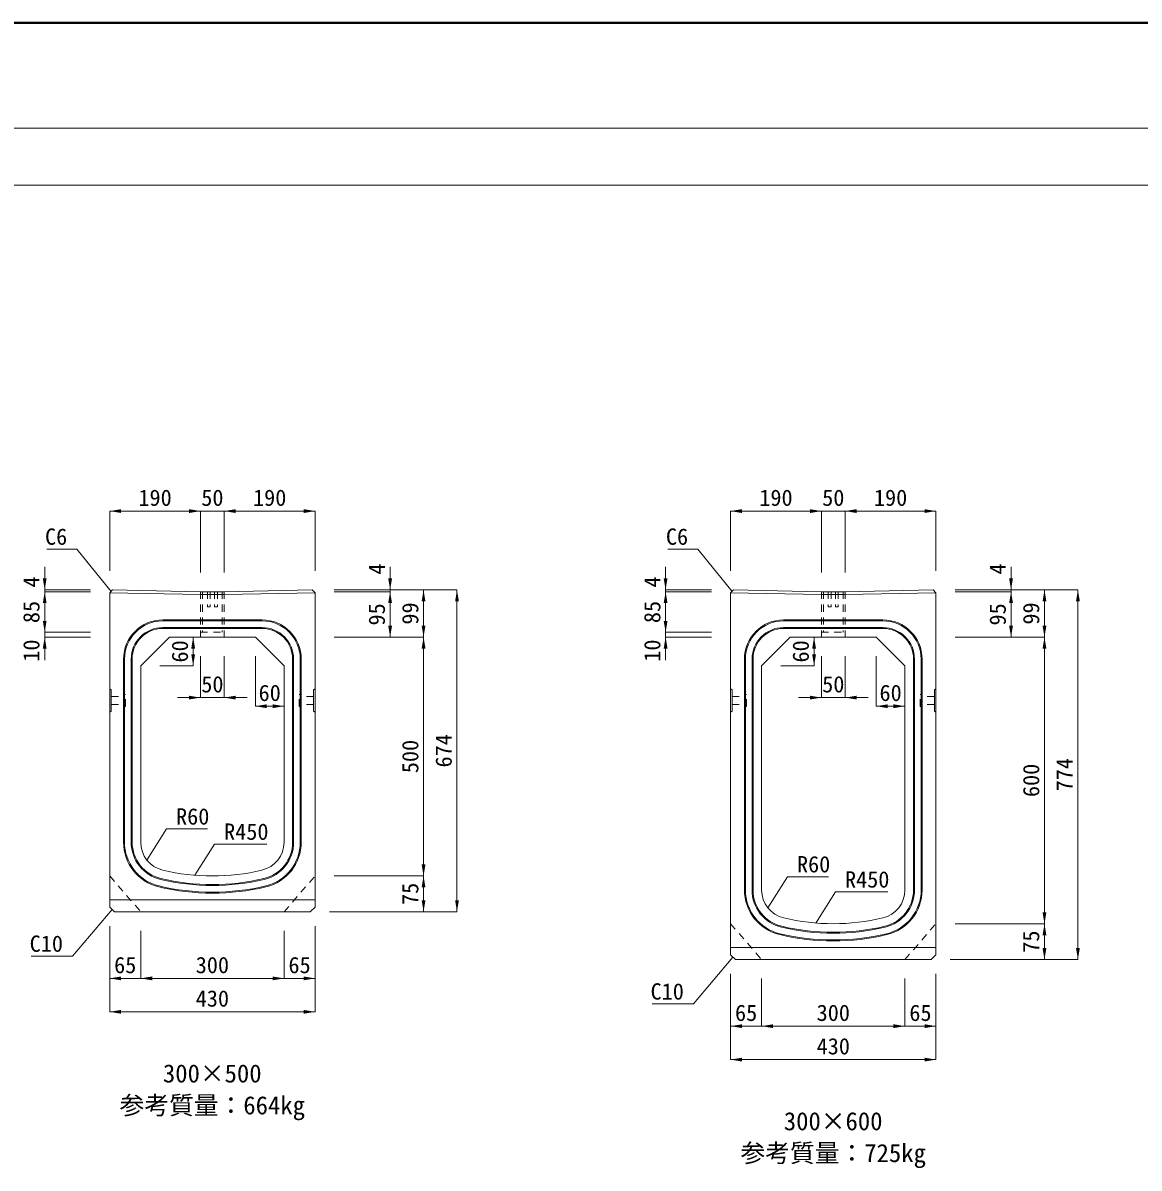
# Model space of a CAD drawing. Units: millimetres at full size, sheet at 1:20. Extents: x -285 to 21875, y 5903 to 11843.
# Drawn here: x 17201 to 19538, y 9246 to 11643 of the extents above; entities that cross this region are included whole.
import ezdxf
from ezdxf.enums import TextEntityAlignment as Align

# ---------------------------------------------------------------- set-up
doc = ezdxf.new("R2010")
doc.units = ezdxf.units.MM
doc.header["$LTSCALE"] = 20
doc.linetypes.add('USER2', pattern=[1.35, 0.75, -0.6])
for name, color, linetype, lineweight in [('インサート', 3, 'USER2', 5), ('グレーチング', 7, 'Continuous', 13), ('図枠', 7, 'Continuous', 5), ('寸法線', 7, 'Continuous', 13), ('引出線', 4, 'Continuous', 13), ('本体', 2, 'Continuous', 13), ('目地', 132, 'Continuous', 5)]:
    doc.layers.add(name, color=color, linetype=linetype, lineweight=lineweight)
doc.layers.add('文字', color=7, linetype='Continuous')
doc.styles.add('ＭＳ ゴシック', font='')
doc.styles.get('ＭＳ ゴシック').set_extended_font_data('MS Gothic')

# ---------------------------------------------------------------- blocks, each defined once
blk = doc.blocks.new('filled_arrow')
at = {"color": 0, "linetype": 'Continuous', "lineweight": -2}
blk.add_solid([(7.5, 1.25), (0, 0), (7.5, -1.25)], dxfattribs=at)
blk = doc.blocks.new('open_arrow')
at = {"color": 0, "linetype": 'Continuous', "lineweight": -2}
blk.add_lwpolyline([(7.5, 1.25), (0, 0), (7.5, -1.25)], dxfattribs=at)

msp = doc.modelspace()

# ---------------------------------------------------------------- linework, layer by layer
at = {"layer": 'インサート'}
for p, q in [((17415.86, 10237.3), (17412.86, 10237.3)), ((17412.86, 10237.3), (17412.86, 10212.3)), ((17415.86, 10212.3), (17415.86, 10237.3)), ((17779.46, 10237.3), (17782.46, 10237.3)), ((17779.46, 10212.3), (17779.46, 10237.3)), ((17782.46, 10237.3), (17782.46, 10212.3)), ((18715.86, 10237.3), (18712.86, 10237.3)), ((18712.86, 10237.3), (18712.86, 10212.3)), ((18715.86, 10212.3), (18715.86, 10237.3)), ((19079.46, 10237.3), (19082.46, 10237.3)), ((19079.46, 10212.3), (19079.46, 10237.3)), ((19082.46, 10237.3), (19082.46, 10212.3)), ((17385.86, 10233.3), (17412.86, 10233.3)), ((17385.86, 10233.3), (17385.86, 10216.3)), ((17385.86, 10216.3), (17412.86, 10216.3)), ((17412.86, 10212.3), (17415.86, 10212.3)), ((17782.46, 10212.3), (17779.46, 10212.3)), ((17809.46, 10233.3), (17782.46, 10233.3)), ((17809.46, 10216.3), (17782.46, 10216.3)), ((17809.46, 10233.3), (17809.46, 10216.3)), ((18685.86, 10233.3), (18712.86, 10233.3)), ((18685.86, 10233.3), (18685.86, 10216.3)), ((18685.86, 10216.3), (18712.86, 10216.3)), ((18712.86, 10212.3), (18715.86, 10212.3)), ((19082.46, 10212.3), (19079.46, 10212.3)), ((19109.46, 10233.3), (19082.46, 10233.3)), ((19109.46, 10216.3), (19082.46, 10216.3)), ((19109.46, 10233.3), (19109.46, 10216.3))]:
    msp.add_line(p, q, dxfattribs=at)
at = {"layer": 'グレーチング', "linetype": 'USER2'}
for p, q in [((17572.66, 10452.5), (17622.66, 10452.5)), ((17577.16, 10452.5), (17577.16, 10367.5)), ((17587.16, 10452.5), (17587.16, 10420.5)), ((17593.16, 10452.5), (17593.16, 10420.5)), ((17602.16, 10452.5), (17602.16, 10420.5)), ((17608.16, 10452.5), (17608.16, 10420.5)), ((17618.16, 10452.5), (17618.16, 10367.5)), ((18872.66, 10452.5), (18922.66, 10452.5)), ((18877.16, 10452.5), (18877.16, 10367.5)), ((18887.16, 10452.5), (18887.16, 10420.5)), ((18893.16, 10452.5), (18893.16, 10420.5)), ((18902.16, 10452.5), (18902.16, 10420.5)), ((18908.16, 10452.5), (18908.16, 10420.5)), ((18918.16, 10452.5), (18918.16, 10367.5)), ((17587.16, 10420.5), (17593.16, 10420.5)), ((17602.16, 10420.5), (17608.16, 10420.5)), ((18887.16, 10420.5), (18893.16, 10420.5)), ((18902.16, 10420.5), (18908.16, 10420.5)), ((17572.66, 10367.5), (17622.66, 10367.5)), ((18872.66, 10367.5), (18922.66, 10367.5))]:
    msp.add_line(p, q, dxfattribs=at)
at = {"layer": '図枠', "lineweight": 40}
msp.add_line((13874.97, 11643.12), (21674.97, 11643.12), dxfattribs=at)
at = {"layer": '図枠', "lineweight": 13}
for p, q in [((14174.97, 11423.12), (21374.97, 11423.12)), ((14174.97, 11303.12), (21374.97, 11303.12))]:
    msp.add_line(p, q, dxfattribs=at)
at = {"layer": '寸法線'}
for p, q in [((17382.66, 10621.24), (17572.66, 10621.24)), ((17382.66, 10496.3), (17382.66, 10621.24)), ((17670.66, 10621.24), (17524.66, 10621.24)), ((17572.66, 10492.5), (17572.66, 10621.24)), ((17572.66, 10492.5), (17572.66, 10621.24)), ((17622.66, 10492.5), (17622.66, 10621.24)), ((17622.66, 10621.24), (17812.66, 10621.24)), ((17622.66, 10492.5), (17622.66, 10621.24)), ((17812.66, 10496.3), (17812.66, 10621.24)), ((18682.66, 10621.24), (18872.66, 10621.24)), ((18682.66, 10496.3), (18682.66, 10621.24)), ((18970.66, 10621.24), (18824.66, 10621.24)), ((18872.66, 10492.5), (18872.66, 10621.24)), ((18872.66, 10492.5), (18872.66, 10621.24)), ((18922.66, 10492.5), (18922.66, 10621.24)), ((18922.66, 10621.24), (19112.66, 10621.24)), ((18922.66, 10492.5), (18922.66, 10621.24)), ((19112.66, 10496.3), (19112.66, 10621.24)), ((17246.58, 10404.5), (17246.58, 10504.3)), ((17969.82, 10404.5), (17969.82, 10504.3)), ((18546.58, 10404.5), (18546.58, 10504.3)), ((19269.82, 10404.5), (19269.82, 10504.3)), ((17342.66, 10456.3), (17246.58, 10456.3)), ((17246.58, 10452.5), (17246.58, 10367.5)), ((17342.66, 10452.5), (17246.58, 10452.5)), ((17342.66, 10452.5), (17246.58, 10452.5)), ((17852.66, 10456.3), (17969.82, 10456.3)), ((17852.66, 10456.3), (18039.82, 10456.3)), ((17852.66, 10456.3), (18109.82, 10456.3)), ((17852.66, 10452.5), (17969.82, 10452.5)), ((17852.66, 10452.5), (17969.82, 10452.5)), ((17969.82, 10357.5), (17969.82, 10452.5)), ((18039.82, 10357.5), (18039.82, 10456.3)), ((18109.82, 9782.5), (18109.82, 10456.3)), ((18642.66, 10456.3), (18546.58, 10456.3)), ((18546.58, 10452.5), (18546.58, 10367.5)), ((18642.66, 10452.5), (18546.58, 10452.5)), ((18642.66, 10452.5), (18546.58, 10452.5)), ((19152.66, 10456.3), (19269.82, 10456.3)), ((19152.66, 10456.3), (19339.82, 10456.3)), ((19152.66, 10456.3), (19409.82, 10456.3)), ((19152.66, 10452.5), (19269.82, 10452.5)), ((19152.66, 10452.5), (19269.82, 10452.5)), ((19269.82, 10357.5), (19269.82, 10452.5)), ((19339.82, 10357.5), (19339.82, 10456.3)), ((19409.82, 9682.5), (19409.82, 10456.3)), ((17246.58, 10415.5), (17246.58, 10309.5)), ((18546.58, 10415.5), (18546.58, 10309.5)), ((17342.66, 10367.5), (17246.58, 10367.5)), ((17342.66, 10367.5), (17246.58, 10367.5)), ((17342.66, 10357.5), (17246.58, 10357.5)), ((17557.46, 10357.5), (17557.46, 10297.5)), ((17852.66, 10357.5), (18039.82, 10357.5)), ((17852.66, 10357.5), (18039.82, 10357.5)), ((17852.66, 10357.5), (17969.82, 10357.5)), ((18039.82, 9857.5), (18039.82, 10357.5)), ((18642.66, 10367.5), (18546.58, 10367.5)), ((18642.66, 10367.5), (18546.58, 10367.5)), ((18642.66, 10357.5), (18546.58, 10357.5)), ((18857.46, 10357.5), (18857.46, 10297.5)), ((19152.66, 10357.5), (19339.82, 10357.5)), ((19152.66, 10357.5), (19339.82, 10357.5)), ((19152.66, 10357.5), (19269.82, 10357.5)), ((19339.82, 9757.5), (19339.82, 10357.5)), ((17572.66, 10317.5), (17572.66, 10230.79)), ((17622.66, 10317.5), (17622.66, 10230.79)), ((17687.66, 10317.5), (17687.66, 10212.76)), ((18872.66, 10317.5), (18872.66, 10230.79)), ((18922.66, 10317.5), (18922.66, 10230.79)), ((18987.66, 10317.5), (18987.66, 10212.76)), ((17487.66, 10297.5), (17557.46, 10297.5)), ((18787.66, 10297.5), (18857.46, 10297.5)), ((17524.66, 10230.79), (17670.66, 10230.79)), ((17687.66, 10212.76), (17747.66, 10212.76)), ((18824.66, 10230.79), (18970.66, 10230.79)), ((18987.66, 10212.76), (19047.66, 10212.76)), ((17852.66, 9857.5), (18039.82, 9857.5)), ((17852.66, 9857.5), (18039.82, 9857.5)), ((18039.82, 9782.5), (18039.82, 9857.5)), ((17842.66, 9782.5), (18039.82, 9782.5)), ((17842.66, 9782.5), (18109.82, 9782.5)), ((19152.66, 9757.5), (19339.82, 9757.5)), ((19152.66, 9757.5), (19339.82, 9757.5)), ((19339.82, 9682.5), (19339.82, 9757.5)), ((17382.66, 9752.5), (17382.66, 9643.04)), ((17382.66, 9752.5), (17382.66, 9573.04)), ((17447.66, 9742.5), (17447.66, 9643.04)), ((17447.66, 9742.5), (17447.66, 9643.04)), ((17747.66, 9742.5), (17747.66, 9643.04)), ((17747.66, 9742.5), (17747.66, 9643.04)), ((17812.66, 9752.5), (17812.66, 9643.04)), ((17812.66, 9752.5), (17812.66, 9573.04)), ((19142.66, 9682.5), (19339.82, 9682.5)), ((19142.66, 9682.5), (19409.82, 9682.5)), ((17382.66, 9643.04), (17495.66, 9643.04)), ((17447.66, 9643.04), (17747.66, 9643.04)), ((17699.66, 9643.04), (17812.66, 9643.04)), ((18682.66, 9652.5), (18682.66, 9543.04)), ((18682.66, 9652.5), (18682.66, 9473.04)), ((18747.66, 9642.5), (18747.66, 9543.04)), ((18747.66, 9642.5), (18747.66, 9543.04)), ((19047.66, 9642.5), (19047.66, 9543.04)), ((19047.66, 9642.5), (19047.66, 9543.04)), ((19112.66, 9652.5), (19112.66, 9543.04)), ((19112.66, 9652.5), (19112.66, 9473.04)), ((17382.66, 9573.04), (17812.66, 9573.04)), ((18682.66, 9543.04), (18795.66, 9543.04)), ((18747.66, 9543.04), (19047.66, 9543.04)), ((18999.66, 9543.04), (19112.66, 9543.04)), ((18682.66, 9473.04), (19112.66, 9473.04))]:
    msp.add_line(p, q, dxfattribs=at)
at = {"layer": '引出線'}
for points in [[(17385.66, 10453.24), (17313.78, 10541.69), (17251.39, 10541.69)], [(18685.66, 10453.24), (18613.78, 10541.69), (18551.39, 10541.69)], [(17460.6, 9890.82), (17501.59, 9955.97), (17587.74, 9955.97)], [(17561.15, 9858.98), (17602.15, 9924.13), (17711.69, 9924.13)], [(18760.6, 9790.82), (18801.59, 9855.97), (18887.74, 9855.97)], [(18861.15, 9758.98), (18902.15, 9824.13), (19011.69, 9824.13)], [(17387.66, 9787.5), (17304.85, 9689.66), (17218.33, 9689.66)], [(18687.66, 9687.5), (18604.85, 9589.66), (18518.33, 9589.66)]]:
    msp.add_lwpolyline(points, dxfattribs=at)
at = {"layer": '本体'}
for p, q in [((17382.66, 10450.3), (17388.66, 10456.18)), ((17388.66, 10456.18), (17572.66, 10452.5)), ((17572.66, 10452.5), (17622.66, 10452.5)), ((17806.67, 10456.18), (17622.66, 10452.5)), ((17806.67, 10456.18), (17812.66, 10450.3)), ((18682.66, 10450.3), (18688.66, 10456.18)), ((18688.66, 10456.18), (18872.66, 10452.5)), ((18872.66, 10452.5), (18922.66, 10452.5)), ((19106.67, 10456.18), (18922.66, 10452.5)), ((19106.67, 10456.18), (19112.66, 10450.3)), ((17382.66, 9792.5), (17382.66, 10450.3)), ((17812.66, 9792.5), (17812.66, 10450.3)), ((18682.66, 9692.5), (18682.66, 10450.3)), ((19112.66, 9692.5), (19112.66, 10450.3)), ((17447.66, 10297.5), (17507.66, 10357.5)), ((17687.66, 10357.5), (17507.66, 10357.5)), ((17687.66, 10357.5), (17747.66, 10297.5)), ((18747.66, 10297.5), (18807.66, 10357.5)), ((18987.66, 10357.5), (18807.66, 10357.5)), ((18987.66, 10357.5), (19047.66, 10297.5)), ((17447.66, 9928.03), (17447.66, 10297.5)), ((17747.66, 9928.03), (17747.66, 10297.5)), ((18747.66, 9828.03), (18747.66, 10297.5)), ((19047.66, 9828.03), (19047.66, 10297.5)), ((17382.66, 9792.5), (17392.66, 9782.5)), ((17802.66, 9782.5), (17392.66, 9782.5)), ((17802.66, 9782.5), (17812.66, 9792.5)), ((18682.66, 9692.5), (18692.66, 9682.5)), ((19102.66, 9682.5), (19112.66, 9692.5)), ((19102.66, 9682.5), (18692.66, 9682.5))]:
    msp.add_line(p, q, dxfattribs=at)
at = {"layer": '本体', "linetype": 'USER2'}
for p, q in [((17572.66, 10452.5), (17572.66, 10357.5)), ((17622.66, 10452.5), (17622.66, 10357.5)), ((18872.66, 10452.5), (18872.66, 10357.5)), ((18922.66, 10452.5), (18922.66, 10357.5))]:
    msp.add_line(p, q, dxfattribs=at)
at = {"layer": '本体', "lineweight": 9}
for p, q in [((17382.66, 10450.3), (17572.6, 10446.5)), ((17572.6, 10446.5), (17622.72, 10446.5)), ((17812.66, 10450.3), (17622.72, 10446.5)), ((18682.66, 10450.3), (18872.6, 10446.5)), ((18872.6, 10446.5), (18922.72, 10446.5)), ((19112.66, 10450.3), (18922.72, 10446.5)), ((17812.66, 9807.5), (17382.66, 9807.5)), ((19112.66, 9707.5), (18682.66, 9707.5))]:
    msp.add_line(p, q, dxfattribs=at)
at = {"layer": '本体', "lineweight": 5}
for p, q in [((17382.66, 10249.3), (17385.86, 10247.3)), ((17385.86, 10202.3), (17385.86, 10247.3)), ((17812.66, 10249.3), (17809.46, 10247.3)), ((17809.46, 10202.3), (17809.46, 10247.3)), ((18682.66, 10249.3), (18685.86, 10247.3)), ((18685.86, 10202.3), (18685.86, 10247.3)), ((19112.66, 10249.3), (19109.46, 10247.3)), ((19109.46, 10202.3), (19109.46, 10247.3)), ((17385.86, 10202.3), (17382.66, 10200.3)), ((17809.46, 10202.3), (17812.66, 10200.3)), ((18685.86, 10202.3), (18682.66, 10200.3)), ((19109.46, 10202.3), (19112.66, 10200.3))]:
    msp.add_line(p, q, dxfattribs=at)
at = {"layer": '本体', "linetype": 'USER2', "lineweight": 9}
for p, q in [((17382.66, 9857.5), (17447.66, 9782.5)), ((17747.66, 9782.5), (17812.66, 9857.5)), ((18682.66, 9757.5), (18747.66, 9682.5)), ((19047.66, 9682.5), (19112.66, 9757.5))]:
    msp.add_line(p, q, dxfattribs=at)
at = {"layer": '本体'}
for centre, radius, start, end in [((17507.66, 9928.03), 60, 180, 256.65764), ((17687.66, 9928.03), 60, 283.34236, 0), ((17597.66, 10307.5), 450, 256.65764, 283.34236), ((18807.66, 9828.03), 60, 180, 256.65764), ((18987.66, 9828.03), 60, 283.34236, 0), ((18897.66, 10207.5), 450, 256.65764, 283.34236)]:
    msp.add_arc(centre, radius, start, end, dxfattribs=at)
at = {"layer": '目地'}
for p, q in [((17701.66, 10393.5), (17493.66, 10393.5)), ((17701.66, 10391.5), (17493.66, 10391.5)), ((19001.66, 10393.5), (18793.66, 10393.5)), ((19001.66, 10391.5), (18793.66, 10391.5)), ((17701.66, 10377.5), (17493.66, 10377.5)), ((17493.66, 10375.5), (17701.66, 10375.5)), ((19001.66, 10377.5), (18793.66, 10377.5)), ((19001.66, 10375.5), (18793.66, 10375.5)), ((17411.66, 10311.5), (17411.66, 9928.03)), ((17413.66, 10311.5), (17413.66, 9928.03)), ((17427.66, 10311.5), (17427.66, 9928.03)), ((17429.66, 9928.03), (17429.66, 10311.5)), ((17765.66, 10311.5), (17765.66, 9928.03)), ((17767.66, 9928.03), (17767.66, 10311.5)), ((17781.66, 9928.03), (17781.66, 10311.5)), ((17783.66, 9928.03), (17783.66, 10311.5)), ((18711.66, 10311.5), (18711.66, 9828.03)), ((18713.66, 10311.5), (18713.66, 9828.03)), ((18727.66, 10311.5), (18727.66, 9828.03)), ((18729.66, 10311.5), (18729.66, 9828.03)), ((19065.66, 9828.03), (19065.66, 10311.5)), ((19067.66, 9828.03), (19067.66, 10311.5)), ((19081.66, 9828.03), (19081.66, 10311.5)), ((19083.66, 9828.03), (19083.66, 10311.5))]:
    msp.add_line(p, q, dxfattribs=at)
for centre, radius, start, end in [((17493.66, 10311.5), 82, 90, 180), ((17493.66, 10311.5), 80, 90, 180), ((17701.66, 10311.5), 82, 0, 90), ((17701.66, 10311.5), 80, 0, 90), ((18793.66, 10311.5), 82, 90, 180), ((18793.66, 10311.5), 80, 90, 180), ((19001.66, 10311.5), 82, 0, 90), ((19001.66, 10311.5), 80, 0, 90), ((17493.66, 10311.5), 66, 90, 180), ((17493.66, 10311.5), 64, 90, 180), ((17701.66, 10311.5), 66, 0, 90), ((17701.66, 10311.5), 64, 0, 90), ((18793.66, 10311.5), 66, 90, 180), ((18793.66, 10311.5), 64, 90, 180), ((19001.66, 10311.5), 66, 0, 90), ((19001.66, 10311.5), 64, 0, 90), ((17507.66, 9928.03), 96, 180, 256.65764), ((17507.66, 9928.03), 94, 180, 256.65764), ((17507.66, 9928.03), 80, 180, 256.65764), ((17507.66, 9928.03), 78, 180, 256.65764), ((17687.66, 9928.03), 78, 283.34236, 0), ((17687.66, 9928.03), 80, 283.34236, 0), ((17687.66, 9928.03), 94, 283.34236, 0), ((17687.66, 9928.03), 96, 283.34236, 0), ((17597.66, 10307.5), 486, 256.65764, 283.34236), ((17597.66, 10307.5), 484, 256.65764, 283.34236), ((17597.66, 10307.5), 470, 256.65764, 283.34236), ((17597.66, 10307.5), 468, 256.65764, 283.34236), ((18807.66, 9828.03), 96, 180, 256.65764), ((18807.66, 9828.03), 94, 180, 256.65764), ((18807.66, 9828.03), 80, 180, 256.65764), ((18807.66, 9828.03), 78, 180, 256.65764), ((18987.66, 9828.03), 78, 283.34236, 0), ((18987.66, 9828.03), 80, 283.34236, 0), ((18987.66, 9828.03), 94, 283.34236, 0), ((18987.66, 9828.03), 96, 283.34236, 0), ((18897.66, 10207.5), 486, 256.65764, 283.34236), ((18897.66, 10207.5), 484, 256.65764, 283.34236), ((18897.66, 10207.5), 470, 256.65764, 283.34236), ((18897.66, 10207.5), 468, 256.65764, 283.34236)]:
    msp.add_arc(centre, radius, start, end, dxfattribs=at)

# ---------------------------------------------------------------- block references
at = {"layer": '寸法線', "xscale": 3.2, "yscale": 3.2}
for p in [(17382.66, 10621.24), (17622.66, 10621.24), (17622.66, 10621.24), (18682.66, 10621.24), (18922.66, 10621.24), (18922.66, 10621.24), (17622.66, 10230.79), (17687.66, 10212.76), (18922.66, 10230.79), (18987.66, 10212.76), (17382.66, 9643.04), (17447.66, 9643.04), (17447.66, 9643.04), (17382.66, 9573.04), (18682.66, 9543.04), (18747.66, 9543.04), (18747.66, 9543.04), (18682.66, 9473.04)]:
    msp.add_blockref('filled_arrow', p, dxfattribs=at)
for p, rotation in [((17572.66, 10621.24), 180), ((17572.66, 10621.24), 180), ((17812.66, 10621.24), 180), ((18872.66, 10621.24), 180), ((18872.66, 10621.24), 180), ((19112.66, 10621.24), 180), ((17246.58, 10456.3), 90), ((17969.82, 10456.3), 90), ((18546.58, 10456.3), 90), ((19269.82, 10456.3), 90), ((17246.58, 10452.5), 270), ((17246.58, 10452.5), 270), ((17969.82, 10452.5), 270), ((17969.82, 10452.5), 270), ((18039.82, 10456.3), 270), ((18109.82, 10456.3), 270), ((18546.58, 10452.5), 270), ((18546.58, 10452.5), 270), ((19269.82, 10452.5), 270), ((19269.82, 10452.5), 270), ((19339.82, 10456.3), 270), ((19409.82, 10456.3), 270), ((17246.58, 10367.5), 90), ((17246.58, 10367.5), 90), ((17969.82, 10357.5), 90), ((18039.82, 10357.5), 90), ((18546.58, 10367.5), 90), ((18546.58, 10367.5), 90), ((19269.82, 10357.5), 90), ((19339.82, 10357.5), 90), ((17246.58, 10357.5), 270), ((17557.46, 10357.5), 270), ((18039.82, 10357.5), 270), ((18546.58, 10357.5), 270), ((18857.46, 10357.5), 270), ((19339.82, 10357.5), 270), ((17557.46, 10297.5), 90), ((18857.46, 10297.5), 90), ((17572.66, 10230.79), 180), ((17747.66, 10212.76), 180), ((18872.66, 10230.79), 180), ((19047.66, 10212.76), 180), ((18039.82, 9857.5), 90), ((18039.82, 9857.5), 270), ((18039.82, 9782.5), 90), ((18109.82, 9782.5), 90), ((19339.82, 9757.5), 90), ((19339.82, 9757.5), 270), ((19339.82, 9682.5), 90), ((19409.82, 9682.5), 90), ((17747.66, 9643.04), 180), ((17747.66, 9643.04), 180), ((17812.66, 9643.04), 180), ((17812.66, 9573.04), 180), ((19047.66, 9543.04), 180), ((19047.66, 9543.04), 180), ((19112.66, 9543.04), 180), ((19112.66, 9473.04), 180)]:
    msp.add_blockref('filled_arrow', p, dxfattribs=dict(at, rotation=rotation))
at = {"layer": '引出線', "xscale": 0.16, "yscale": 0.16}
for p, rotation in [((17385.66, 10453.24), 129.1), ((18685.66, 10453.24), 129.1), ((17460.6, 9890.82), 57.8), ((17561.15, 9858.98), 57.8), ((17387.66, 9787.5), 229.8), ((18760.6, 9790.82), 57.8), ((18861.15, 9758.98), 57.8), ((18687.66, 9687.5), 229.8)]:
    msp.add_blockref('open_arrow', p, dxfattribs=dict(at, rotation=rotation))

# ---------------------------------------------------------------- texts
at = {"layer": '寸法線', "style": 'ＭＳ ゴシック'}
for s, p in [('190', (17477.66, 10649.24)), ('50', (17597.66, 10649.24)), ('190', (17717.66, 10649.24)), ('190', (18777.66, 10649.24)), ('50', (18897.66, 10649.24)), ('190', (19017.66, 10649.24)), ('50', (17597.66, 10258.79)), ('50', (18897.66, 10258.79)), ('60', (17717.66, 10240.76)), ('60', (19017.66, 10240.76)), ('65', (17415.16, 9671.04)), ('300', (17597.66, 9671.04)), ('65', (17780.16, 9671.04)), ('430', (17597.66, 9601.04)), ('65', (18715.16, 9571.04)), ('300', (18897.66, 9571.04)), ('65', (19080.16, 9571.04)), ('430', (18897.66, 9501.04))]:
    msp.add_text(s, height=34.18, dxfattribs=at).set_placement(p, align=Align.MIDDLE_CENTER)
for s, p in [('4', (17941.82, 10499.95)), ('4', (19241.82, 10499.95)), ('4', (17218.58, 10472.89)), ('4', (18518.58, 10472.89)), ('85', (17218.58, 10410)), ('85', (18518.58, 10410)), ('95', (17941.82, 10405)), ('99', (18011.82, 10406.9)), ('95', (19241.82, 10405)), ('99', (19311.82, 10406.9)), ('10', (17218.58, 10329.19)), ('60', (17529.46, 10327.5)), ('10', (18518.58, 10329.19)), ('60', (18829.46, 10327.5)), ('674', (18081.82, 10119.4)), ('500', (18011.82, 10107.5)), ('774', (19381.82, 10069.4)), ('600', (19311.82, 10057.5)), ('75', (18011.82, 9820)), ('75', (19311.82, 9720))]:
    msp.add_text(s, height=34.18, rotation=90, dxfattribs=at).set_placement(p, align=Align.MIDDLE_CENTER)
at = {"layer": '引出線', "style": 'ＭＳ ゴシック'}
for s, p in [('C6', (17293.78, 10584.89)), ('C6', (18593.78, 10584.89)), ('C10', (17284.85, 9732.86)), ('C10', (18584.85, 9632.86))]:
    msp.add_text(s, height=34.18, dxfattribs=at).set_placement(p, align=Align.TOP_RIGHT)
for s, p in [('R60', (17521.59, 9999.17)), ('R450', (17622.15, 9967.33)), ('R60', (18821.59, 9899.17)), ('R450', (18922.15, 9867.33))]:
    msp.add_text(s, height=34.18, dxfattribs=at).set_placement(p, align=Align.TOP_LEFT)
at = {"layer": '文字', "style": 'ＭＳ ゴシック'}
for s, p in [('300×500', (17494.06, 9463.12)), ('参考質量：664kg', (17403.41, 9396.45)), ('300×600', (18794.06, 9363.12)), ('参考質量：725kg', (18703.41, 9296.45))]:
    msp.add_text(s, height=37.98, dxfattribs=at).set_placement(p, align=Align.TOP_LEFT)

doc.saveas('drawing.dxf')
